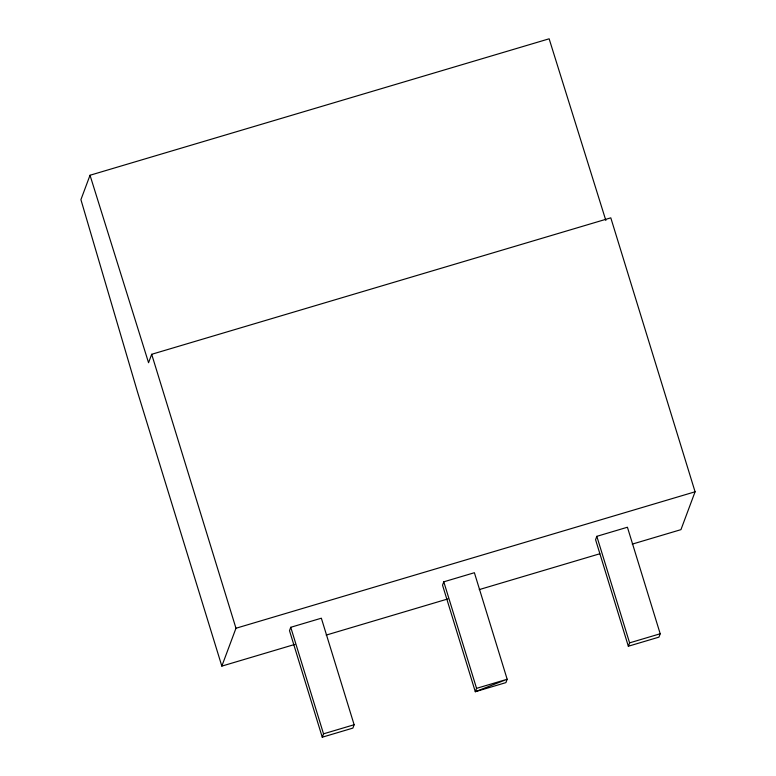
<?xml version="1.0" encoding="UTF-8"?>
<svg xmlns="http://www.w3.org/2000/svg" width="776" height="776" viewBox="0 0 776 776"><rect width="100%" height="100%" fill="white"/><g stroke="black" fill="none" stroke-linecap="round" stroke-linejoin="round"><path stroke-width="1.16" d="M605.852 220.471L549.136 38.8L90.026 175.25L80.917 199.655L137.565 392.161L221.839 666.109L294.88 644.4M632.256 544.122L680.95 529.649L695.083 491.79L610.799 217.843L151.689 354.293L148.555 362.712L90.026 175.25M221.839 666.109L235.972 628.25L151.689 354.293M290.748 627.299L289.496 630.665L322.263 737.2L352.876 728.101L354.128 724.736L321.351 618.2L290.748 627.299L323.524 733.834L322.263 737.2M443.785 581.816L442.533 585.182L475.3 691.717L505.913 682.618L507.165 679.252L474.388 572.717L443.785 581.816L476.561 688.351L475.3 691.717L507.165 679.252L476.561 688.351M596.822 536.332L595.57 539.698L628.337 646.233L658.95 637.135L660.201 633.769L627.425 527.234L596.822 536.332L629.598 642.867L628.337 646.233M235.972 628.25L695.083 491.79M326.182 635.098L447.917 598.917M479.219 589.605L599.799 553.773M323.524 733.834L354.128 724.736M629.598 642.867L660.201 633.769"/></g></svg>
